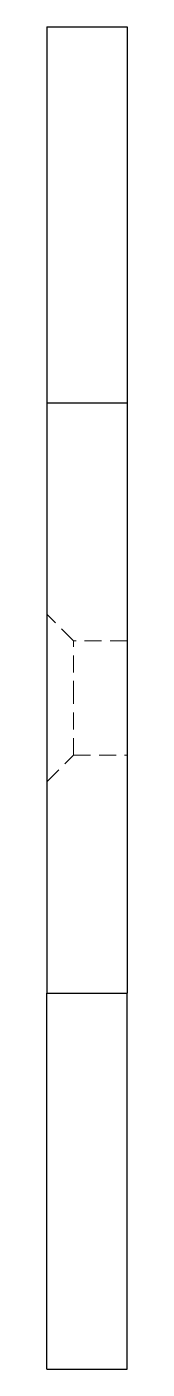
# Model space of a CAD drawing. Header units: millimetres. Extents: x 42 to 226, y 7 to 161.
# Drawn here: x 220 to 226, y 7 to 107 of the extents above.
import ezdxf

# ---------------------------------------------------------------- set-up
doc = ezdxf.new("R2010")
doc.units = ezdxf.units.MM
doc.linetypes.add('HIDDEN', pattern=[1.905, 1.27, -0.635])

msp = doc.modelspace()

# ---------------------------------------------------------------- linework, layer by layer
at = {"color": 7, "linetype": 'Continuous', "lineweight": 25}
for p, q in [((220, 107), (226, 107)), ((220, 107), (220, 79)), ((226, 107), (226, 79)), ((220, 79), (220, 35)), ((220, 79), (226, 79)), ((226, 79), (226, 35)), ((220, 35), (226, 35)), ((220, 7), (220, 35)), ((226, 7), (226, 35)), ((220, 7), (226, 7))]:
    msp.add_line(p, q, dxfattribs=at)
at = {"color": 7, "linetype": 'HIDDEN', "lineweight": 18}
for p, q in [((222, 61.25), (220, 63.25)), ((222, 57), (222, 61.25)), ((226, 61.25), (222, 61.25)), ((222, 52.75), (222, 57)), ((220, 50.75), (222, 52.75)), ((222, 52.75), (226, 52.75))]:
    msp.add_line(p, q, dxfattribs=at)

doc.saveas('drawing.dxf')
